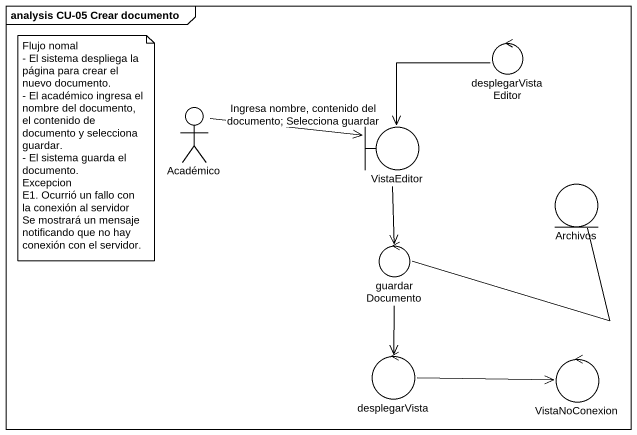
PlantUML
@startuml
mainframe analysis CU-05 Crear documento
control desplegarVistaEditor
actor Académico
boundary VistaEditor
entity Archivos
control guardarDocumento
control desplegarVista
control VistaNoConexion
desplegarVistaEditor --> VistaEditor
Académico -right-> VistaEditor : Ingresa nombre, contenido del documento; Selecciona guardar
VistaEditor --> guardarDocumento
guardarDocumento -right- Archivos
guardarDocumento --> desplegarVista
desplegarVista -right-> VistaNoConexion
note as N1
  Flujo nomal
  - El sistema despliega la página para crear el nuevo documento.
  - El académico ingresa el nombre del documento, el contenido de documento y selecciona guardar.
  - El sistema guarda el documento.
  Excepcion
  E1. Ocurrió un fallo con la conexión al servidor
  Se mostrará un mensaje notificando que no hay conexión con el servidor.
end note
@enduml
